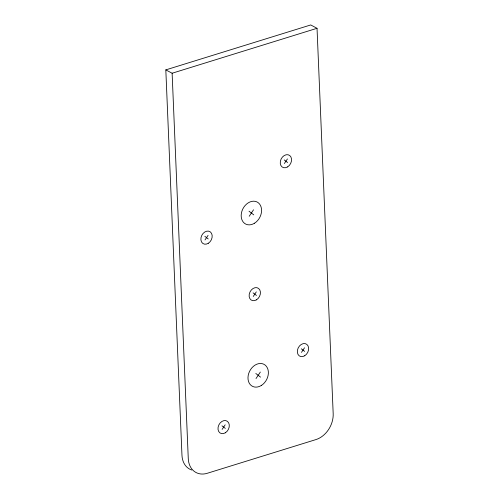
<?xml version="1.0" encoding="UTF-8"?>
<svg xmlns="http://www.w3.org/2000/svg" width="499" height="499" viewBox="0 0 499 499"><rect width="100%" height="100%" fill="white"/><g stroke="black" fill="none" stroke-linecap="round" stroke-linejoin="round"><path stroke-width="0.75" d="M205.008 239.938L208.064 235.36M249.219 216.267L253.536 209.792M284.38 163.516L287.43 158.938M253.255 296.456L256.305 291.878M222.124 429.396L225.18 424.817M256.018 378.541L260.335 372.067M301.471 352.381L304.521 347.803M165.818 69.885L310.727 24.95L317.033 28.3L333.182 413.69A22.087 16.847 -62 0 1 315.917 439.588L207.241 473.289A22.087 16.847 -62 0 1 188.273 458.618L172.124 73.234L165.818 69.885L181.967 455.269A22.087 16.847 -62 0 0 191.759 470.027M172.124 73.234L317.033 28.3M284.23 159.936L287.58 162.524M249.007 211.196L253.748 214.863M204.858 236.351L208.214 238.946M253.099 292.869L256.455 295.458M301.321 348.795L304.671 351.39M255.806 373.47L260.547 377.138M221.974 425.809L225.33 428.398M254.478 223.234A12.425 9.481 -62 0 0 258.245 202.725A12.425 9.481 -62 0 0 241.41 213.129A12.425 9.481 -62 0 0 254.478 223.234M261.276 385.509A12.425 9.481 -62 0 0 265.044 365A12.425 9.481 -62 0 0 248.215 375.404A12.425 9.481 -62 0 0 261.276 385.509M256.498 299.83A6.905 5.264 -62 0 0 258.594 288.441A6.905 5.264 -62 0 0 249.244 294.217A6.905 5.264 -62 0 0 256.498 299.83M208.258 243.312A6.905 5.264 -62 0 0 210.353 231.923A6.905 5.264 -62 0 0 200.997 237.699A6.905 5.264 -62 0 0 208.258 243.312M287.624 166.897A6.905 5.264 -62 0 0 289.719 155.507A6.905 5.264 -62 0 0 280.369 161.283A6.905 5.264 -62 0 0 287.624 166.897M225.373 432.77A6.905 5.264 -62 0 0 227.469 421.381A6.905 5.264 -62 0 0 218.113 427.156A6.905 5.264 -62 0 0 225.373 432.77M304.714 355.762A6.905 5.264 -62 0 0 306.81 344.372A6.905 5.264 -62 0 0 297.46 350.148A6.905 5.264 -62 0 0 304.714 355.762"/></g></svg>
